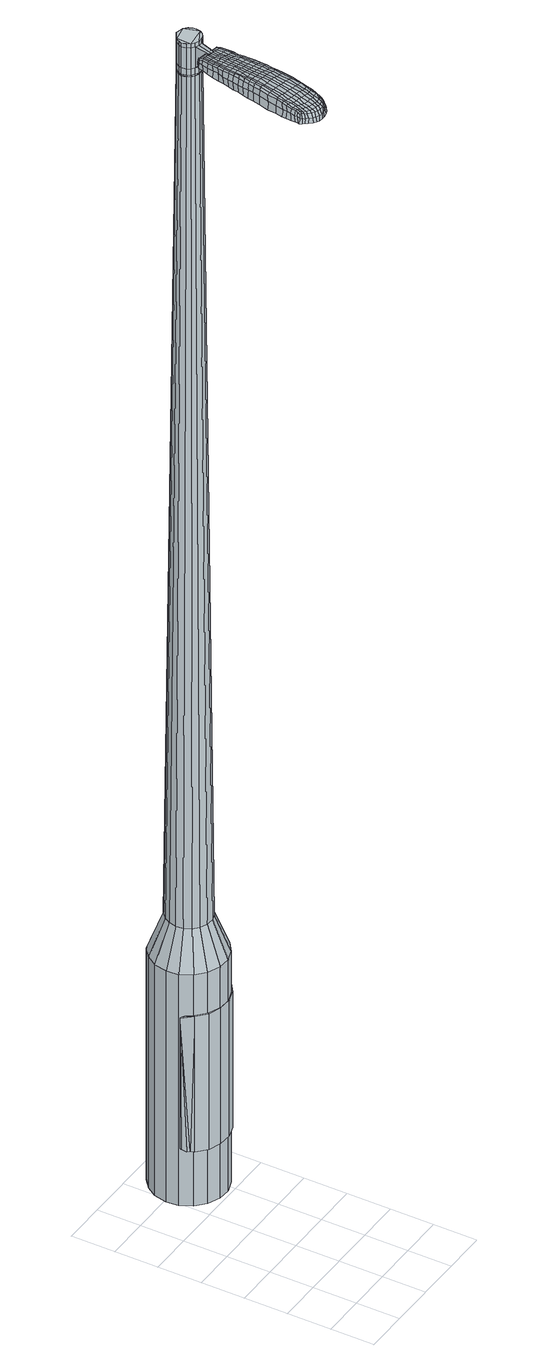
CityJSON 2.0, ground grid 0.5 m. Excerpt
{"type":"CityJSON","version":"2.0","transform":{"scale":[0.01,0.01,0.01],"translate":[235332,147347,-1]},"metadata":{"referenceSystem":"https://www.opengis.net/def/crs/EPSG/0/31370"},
"CityObjects":{
"object1":{"type":"GenericCityObject","attributes":{"cluster":466,"mean_distance_to_centroid":0.15,"new_centroid_x":235332.88,"new_centroid_y":147349.48,"mean_distance_to_camera":8.1,"H1":7.45,"H2":7.58,"Z_final":113.66,"cluster2":-1,"proj_x":235326.37,"proj_y":147348.03,"id_line":52654,"bearing_l":167.43,"distance":6.67,"orientation":"left","G_obj":257.43},"geometry":[{"type":"MultiSurface","lod":"2","boundaries":[[[0,1,2,3]],[[1,4,5,2]],[[4,6,7,5]],[[6,8,9,7]],[[8,10,11,9]],[[10,12,13,11]],[[12,14,15,13]],[[14,16,17,15]],[[16,18,19,17]],[[18,20,21,19]],[[20,22,23,21]],[[22,24,25,23]],[[24,26,27,25]],[[26,28,29,27]],[[28,30,31,29]],[[30,32,33,31]],[[32,34,35,33]],[[34,0,3,35]],[[36,37,38,39]],[[38,40,41,42]],[[41,43,42]],[[42,44,45,46]],[[45,47,46]],[[46,48,49,50]],[[49,51,50]],[[42,46,50,38]],[[50,52,39,38]],[[53,36,39]],[[2,5,7,35]],[[7,9,11,15]],[[11,13,15]],[[15,17,19,23]],[[19,21,23]],[[23,25,27,31]],[[27,29,31]],[[15,23,31,7]],[[31,33,35,7]],[[3,2,35]],[[1,0,54,55]],[[0,34,56,54]],[[34,32,57,56]],[[32,30,58,57]],[[30,28,59,58]],[[28,26,60,59]],[[26,24,61,60]],[[24,22,62,61]],[[22,20,63,62]],[[20,18,64,63]],[[18,16,65,64]],[[16,14,66,65]],[[14,12,67,66]],[[12,10,68,67]],[[10,8,69,68]],[[8,6,70,69]],[[6,4,71,70]],[[4,1,55,71]],[[55,54,72,73]],[[54,56,74,72]],[[56,57,75,74]],[[57,58,76,75]],[[58,59,77,76]],[[59,60,78,77]],[[60,61,79,78]],[[61,62,80,79]],[[62,63,81,80]],[[63,64,82,81]],[[64,65,83,82]],[[65,66,84,83]],[[66,67,85,84]],[[67,68,86,85]],[[68,69,87,86]],[[69,70,88,87]],[[70,71,89,88]],[[71,55,73,89]],[[90,91,92,73]],[[93,94,91,90]],[[95,96,94,93]],[[97,98,96,95]],[[77,99,98,97]],[[78,100,99,77]],[[101,102,100,78]],[[103,104,102,101]],[[105,106,104,103]],[[82,107,106,105]],[[108,109,107,82]],[[84,110,109,108]],[[85,111,110,84]],[[112,113,111,85]],[[114,115,113,112]],[[116,117,115,114]],[[118,119,117,116]],[[73,92,119,118]],[[120,121,122,123]],[[124,120,123,125]],[[126,124,125,127]],[[128,126,127,129]],[[130,128,129,131]],[[132,130,131,133]],[[134,132,133,135]],[[136,134,135,137]],[[138,136,137,139]],[[140,138,139,141]],[[142,140,141,143]],[[144,142,143,145]],[[146,144,145,147]],[[148,146,147,149]],[[150,148,149,151]],[[152,150,151,153]],[[72,90,73]],[[72,74,93,90]],[[74,75,95,93]],[[75,76,97,95]],[[76,77,97]],[[79,101,78]],[[79,80,103,101]],[[80,81,105,103]],[[81,82,105]],[[83,108,82]],[[83,84,108]],[[86,112,85]],[[86,87,114,112]],[[87,88,116,114]],[[88,89,118,116]],[[89,73,118]],[[154,92,91]],[[155,119,92]],[[155,156,117,119]],[[156,157,115,117]],[[157,158,113,115]],[[158,111,113]],[[159,109,110]],[[159,107,109]],[[160,106,107]],[[160,161,104,106]],[[161,162,102,104]],[[162,100,102]],[[163,98,99]],[[163,164,96,98]],[[164,165,94,96]],[[165,154,91,94]],[[39,52,152,166]],[[92,154,167,153]],[[53,39,166,121]],[[154,165,122,167]],[[36,53,121,120]],[[165,164,123,122]],[[37,36,120,124]],[[164,163,125,123]],[[38,37,124,126]],[[163,99,127,125]],[[40,38,126,128]],[[99,100,129,127]],[[41,40,128,130]],[[100,162,131,129]],[[43,41,130,132]],[[162,161,133,131]],[[42,43,132,134]],[[161,160,135,133]],[[44,42,134,136]],[[160,107,137,135]],[[45,44,136,138]],[[107,159,139,137]],[[47,45,138,140]],[[159,110,141,139]],[[46,47,140,142]],[[110,111,143,141]],[[48,46,142,144]],[[111,158,145,143]],[[49,48,144,146]],[[158,157,147,145]],[[51,49,146,148]],[[157,156,149,147]],[[50,51,148,150]],[[156,155,151,149]],[[52,50,150,152]],[[155,92,153,151]],[[152,153,168,169]],[[153,167,170,168]],[[167,122,171,170]],[[122,121,172,171]],[[121,166,173,172]],[[166,152,169,173]],[[174,175,176,177]],[[178,174,177,179]],[[174,178,180,181]],[[175,174,181,182]],[[183,184,185,186]],[[187,183,186,188]],[[183,187,189,190]],[[184,183,190,191]],[[192,193,194,195]],[[196,192,195,197]],[[192,196,198,199]],[[193,192,199,200]],[[201,202,203,204]],[[205,201,204,206]],[[201,205,207,208]],[[202,201,208,209]],[[210,211,212,213]],[[214,210,213,215]],[[210,214,216,217]],[[211,210,217,218]],[[219,220,221,222]],[[223,219,222,224]],[[219,223,225,226]],[[220,219,226,227]],[[228,229,230,231]],[[220,228,231,221]],[[228,220,227,232]],[[229,228,232,233]],[[234,235,236,237]],[[229,234,237,230]],[[234,229,233,238]],[[235,234,238,239]],[[240,178,179,241]],[[235,240,241,236]],[[240,235,239,242]],[[178,240,242,180]],[[243,244,245,246]],[[247,243,246,248]],[[243,247,249,250]],[[244,243,250,251]],[[252,253,254,255]],[[244,252,255,245]],[[252,244,251,256]],[[253,252,256,257]],[[258,259,260,261]],[[253,258,261,254]],[[258,253,257,262]],[[259,258,262,263]],[[264,265,266,267]],[[259,264,267,260]],[[264,259,263,268]],[[265,264,268,269]],[[270,175,182,271]],[[265,270,271,266]],[[270,265,269,272]],[[175,270,272,176]],[[273,274,275,276]],[[277,273,276,278]],[[273,277,279,280]],[[274,273,280,281]],[[282,283,284,285]],[[274,282,285,275]],[[282,274,281,286]],[[283,282,286,287]],[[288,289,290,291]],[[283,288,291,284]],[[288,283,287,292]],[[289,288,292,293]],[[294,187,188,295]],[[289,294,295,290]],[[294,289,293,296]],[[187,294,296,189]],[[297,298,299,300]],[[301,297,300,302]],[[297,301,303,304]],[[298,297,304,305]],[[306,307,308,309]],[[298,306,309,299]],[[306,298,305,310]],[[307,306,310,311]],[[312,313,314,315]],[[307,312,315,308]],[[312,307,311,316]],[[313,312,316,317]],[[318,319,320,321]],[[313,318,321,314]],[[318,313,317,322]],[[319,318,322,323]],[[324,184,191,325]],[[319,324,325,320]],[[324,319,323,326]],[[184,324,326,185]],[[327,213,212,328]],[[329,327,328,330]],[[327,329,331,332]],[[213,327,332,215]],[[333,329,330,334]],[[335,333,334,336]],[[333,335,337,338]],[[329,333,338,331]],[[339,335,336,340]],[[341,339,340,342]],[[339,341,343,344]],[[335,339,344,337]],[[345,341,342,346]],[[347,345,346,348]],[[345,347,349,350]],[[341,345,350,343]],[[351,347,348,352]],[[202,351,352,203]],[[351,202,209,353]],[[347,351,353,349]],[[354,355,200,199]],[[356,354,199,198]],[[354,356,357,358]],[[355,354,358,359]],[[360,361,359,358]],[[362,360,358,357]],[[360,362,363,364]],[[361,360,364,365]],[[366,367,365,364]],[[368,366,364,363]],[[366,368,369,370]],[[367,366,370,371]],[[372,373,371,370]],[[374,372,370,369]],[[372,374,207,205]],[[373,372,205,206]],[[375,376,377,378]],[[277,375,378,279]],[[375,277,278,379]],[[376,375,379,380]],[[381,196,197,382]],[[376,381,382,377]],[[381,376,380,383]],[[196,381,383,198]],[[384,385,386,387]],[[223,384,387,225]],[[384,223,224,388]],[[385,384,388,389]],[[390,391,392,393]],[[385,390,393,386]],[[390,385,389,394]],[[391,390,394,395]],[[396,193,200,397]],[[391,396,397,392]],[[396,391,395,398]],[[193,396,398,194]],[[399,400,401,402]],[[181,399,402,182]],[[399,181,180,403]],[[400,399,403,404]],[[405,406,407,408]],[[400,405,408,401]],[[405,400,404,409]],[[406,405,409,410]],[[411,204,203,412]],[[406,411,412,407]],[[411,406,410,413]],[[204,411,413,206]],[[414,415,416,417]],[[186,414,417,188]],[[414,186,185,418]],[[415,414,418,419]],[[420,208,207,421]],[[415,420,421,416]],[[420,415,419,422]],[[208,420,422,209]],[[423,424,425,426]],[[301,423,426,303]],[[423,301,302,427]],[[424,423,427,428]],[[429,214,215,430]],[[424,429,430,425]],[[429,424,428,431]],[[214,429,431,216]],[[432,433,434,435]],[[247,432,435,249]],[[432,247,248,436]],[[433,432,436,437]],[[438,439,440,441]],[[433,438,441,434]],[[438,433,437,442]],[[439,438,442,443]],[[444,211,218,445]],[[439,444,445,440]],[[444,439,443,446]],[[211,444,446,212]],[[447,448,437,436]],[[246,447,436,248]],[[447,246,245,449]],[[448,447,449,450]],[[451,452,443,442]],[[448,451,442,437]],[[451,448,450,453]],[[452,451,453,454]],[[455,328,212,446]],[[452,455,446,443]],[[455,452,454,456]],[[328,455,456,330]],[[457,458,459,460]],[[304,457,460,305]],[[457,304,303,426]],[[458,457,426,425]],[[461,332,331,462]],[[458,461,462,459]],[[461,458,425,430]],[[332,461,430,215]],[[463,464,450,449]],[[255,463,449,245]],[[463,255,254,465]],[[464,463,465,466]],[[467,468,454,453]],[[464,467,453,450]],[[467,464,466,469]],[[468,467,469,470]],[[471,334,330,456]],[[468,471,456,454]],[[471,468,470,472]],[[334,471,472,336]],[[473,474,475,476]],[[310,473,476,311]],[[473,310,305,460]],[[474,473,460,459]],[[477,338,337,478]],[[474,477,478,475]],[[477,474,459,462]],[[338,477,462,331]],[[479,480,466,465]],[[261,479,465,254]],[[479,261,260,481]],[[480,479,481,482]],[[483,484,470,469]],[[480,483,469,466]],[[483,480,482,485]],[[484,483,485,486]],[[487,340,336,472]],[[484,487,472,470]],[[487,484,486,488]],[[340,487,488,342]],[[489,490,491,492]],[[316,489,492,317]],[[489,316,311,476]],[[490,489,476,475]],[[493,344,343,494]],[[490,493,494,491]],[[493,490,475,478]],[[344,493,478,337]],[[495,496,482,481]],[[267,495,481,260]],[[495,267,266,497]],[[496,495,497,498]],[[499,500,486,485]],[[496,499,485,482]],[[499,496,498,501]],[[500,499,501,502]],[[503,346,342,488]],[[500,503,488,486]],[[503,500,502,504]],[[346,503,504,348]],[[505,506,507,508]],[[322,505,508,323]],[[505,322,317,492]],[[506,505,492,491]],[[509,350,349,510]],[[506,509,510,507]],[[509,506,491,494]],[[350,509,494,343]],[[511,512,498,497]],[[271,511,497,266]],[[511,271,182,402]],[[512,511,402,401]],[[513,514,502,501]],[[512,513,501,498]],[[513,512,401,408]],[[514,513,408,407]],[[515,352,348,504]],[[514,515,504,502]],[[515,514,407,412]],[[352,515,412,203]],[[516,517,419,418]],[[326,516,418,185]],[[516,326,323,508]],[[517,516,508,507]],[[518,353,209,422]],[[517,518,422,419]],[[518,517,507,510]],[[353,518,510,349]],[[519,520,380,379]],[[276,519,379,278]],[[519,276,275,521]],[[520,519,521,522]],[[523,356,198,383]],[[520,523,383,380]],[[523,520,522,524]],[[356,523,524,357]],[[525,526,527,528]],[[226,525,528,227]],[[525,226,225,387]],[[526,525,387,386]],[[529,530,531,532]],[[526,529,532,527]],[[529,526,386,393]],[[530,529,393,392]],[[533,355,359,534]],[[530,533,534,531]],[[533,530,392,397]],[[355,533,397,200]],[[535,536,522,521]],[[285,535,521,275]],[[535,285,284,537]],[[536,535,537,538]],[[539,362,357,524]],[[536,539,524,522]],[[539,536,538,540]],[[362,539,540,363]],[[541,542,543,544]],[[232,541,544,233]],[[541,232,227,528]],[[542,541,528,527]],[[545,546,547,548]],[[542,545,548,543]],[[545,542,527,532]],[[546,545,532,531]],[[549,361,365,550]],[[546,549,550,547]],[[549,546,531,534]],[[361,549,534,359]],[[551,552,538,537]],[[291,551,537,284]],[[551,291,290,553]],[[552,551,553,554]],[[555,368,363,540]],[[552,555,540,538]],[[555,552,554,556]],[[368,555,556,369]],[[557,558,559,560]],[[238,557,560,239]],[[557,238,233,544]],[[558,557,544,543]],[[561,562,563,564]],[[558,561,564,559]],[[561,558,543,548]],[[562,561,548,547]],[[565,367,371,566]],[[562,565,566,563]],[[565,562,547,550]],[[367,565,550,365]],[[567,568,554,553]],[[295,567,553,290]],[[567,295,188,417]],[[568,567,417,416]],[[569,374,369,556]],[[568,569,556,554]],[[569,568,416,421]],[[374,569,421,207]],[[570,571,404,403]],[[242,570,403,180]],[[570,242,239,560]],[[571,570,560,559]],[[572,573,410,409]],[[571,572,409,404]],[[572,571,559,564]],[[573,572,564,563]],[[574,373,206,413]],[[573,574,413,410]],[[574,573,563,566]],[[373,574,566,371]],[[575,576,577,578]],[[578,577,579,580]],[[581,579,577,582]],[[582,577,576,583]],[[584,585,586,587]],[[587,586,588,589]],[[590,588,586,591]],[[591,586,585,592]],[[593,594,595,596]],[[596,595,597,598]],[[599,597,595,600]],[[600,595,594,601]],[[602,603,604,605]],[[605,604,606,607]],[[608,606,604,609]],[[609,604,603,610]],[[611,612,613,614]],[[614,613,615,616]],[[617,615,613,618]],[[618,613,612,619]],[[620,621,622,623]],[[623,622,624,625]],[[626,624,622,627]],[[627,622,621,628]],[[629,630,631,632]],[[632,631,621,620]],[[628,621,631,633]],[[633,631,630,634]],[[635,636,637,638]],[[638,637,630,629]],[[634,630,637,639]],[[639,637,636,640]],[[580,579,641,642]],[[642,641,636,635]],[[640,636,641,643]],[[643,641,579,581]],[[644,645,646,647]],[[647,646,648,649]],[[650,648,646,651]],[[651,646,645,652]],[[653,654,655,656]],[[656,655,645,644]],[[652,645,655,657]],[[657,655,654,658]],[[659,660,661,662]],[[662,661,654,653]],[[658,654,661,663]],[[663,661,660,664]],[[665,666,667,668]],[[668,667,660,659]],[[664,660,667,669]],[[669,667,666,670]],[[583,576,671,672]],[[672,671,666,665]],[[670,666,671,673]],[[673,671,576,575]],[[674,675,676,677]],[[677,676,678,679]],[[680,678,676,681]],[[681,676,675,682]],[[683,684,685,686]],[[686,685,675,674]],[[682,675,685,687]],[[687,685,684,688]],[[689,690,691,692]],[[692,691,684,683]],[[688,684,691,693]],[[693,691,690,694]],[[589,588,695,696]],[[696,695,690,689]],[[694,690,695,697]],[[697,695,588,590]],[[698,699,700,701]],[[701,700,702,703]],[[704,702,700,705]],[[705,700,699,706]],[[707,708,709,710]],[[710,709,699,698]],[[706,699,709,711]],[[711,709,708,712]],[[713,714,715,716]],[[716,715,708,707]],[[712,708,715,717]],[[717,715,714,718]],[[719,720,721,722]],[[722,721,714,713]],[[718,714,721,723]],[[723,721,720,724]],[[592,585,725,726]],[[726,725,720,719]],[[724,720,725,727]],[[727,725,585,584]],[[611,614,728,729]],[[729,728,730,731]],[[732,730,728,733]],[[733,728,614,616]],[[731,730,734,735]],[[735,734,736,737]],[[738,736,734,739]],[[739,734,730,732]],[[737,736,740,741]],[[741,740,742,743]],[[744,742,740,745]],[[745,740,736,738]],[[743,742,746,747]],[[747,746,748,749]],[[750,748,746,751]],[[751,746,742,744]],[[749,748,752,753]],[[753,752,603,602]],[[610,603,752,754]],[[754,752,748,750]],[[601,755,756,600]],[[600,756,757,599]],[[758,757,756,759]],[[759,756,755,760]],[[760,761,762,759]],[[759,762,763,758]],[[764,763,762,765]],[[765,762,761,766]],[[766,767,768,765]],[[765,768,769,764]],[[770,769,768,771]],[[771,768,767,772]],[[772,773,774,771]],[[771,774,775,770]],[[608,775,774,606]],[[606,774,773,607]],[[776,777,778,779]],[[779,778,678,680]],[[679,678,778,780]],[[780,778,777,781]],[[598,597,782,783]],[[783,782,777,776]],[[781,777,782,784]],[[784,782,597,599]],[[785,786,787,788]],[[788,787,624,626]],[[625,624,787,789]],[[789,787,786,790]],[[791,792,793,794]],[[794,793,786,785]],[[790,786,793,795]],[[795,793,792,796]],[[601,594,797,798]],[[798,797,792,791]],[[796,792,797,799]],[[799,797,594,593]],[[800,801,802,803]],[[803,802,582,583]],[[581,582,802,804]],[[804,802,801,805]],[[806,807,808,809]],[[809,808,801,800]],[[805,801,808,810]],[[810,808,807,811]],[[602,605,812,813]],[[813,812,807,806]],[[811,807,812,814]],[[814,812,605,607]],[[815,816,817,818]],[[818,817,587,589]],[[584,587,817,819]],[[819,817,816,820]],[[608,609,821,822]],[[822,821,816,815]],[[820,816,821,823]],[[823,821,609,610]],[[824,825,826,827]],[[827,826,702,704]],[[703,702,826,828]],[[828,826,825,829]],[[616,615,830,831]],[[831,830,825,824]],[[829,825,830,832]],[[832,830,615,617]],[[833,834,835]],[[835,834,648,650]],[[649,648,834,836]],[[836,834,833,837]],[[838,839,840,841]],[[841,840,833,835]],[[837,833,840,842]],[[842,840,839,843]],[[619,612,844,845]],[[845,844,839,838]],[[843,839,844,846]],[[846,844,612,611]],[[837,847,848,836]],[[836,848,647,649]],[[644,647,848,849]],[[849,848,847,850]],[[843,851,852,842]],[[842,852,847,837]],[[850,847,852,853]],[[853,852,851,854]],[[611,729,855,846]],[[846,855,851,843]],[[854,851,855,856]],[[856,855,729,731]],[[857,858,859,860]],[[860,859,705,706]],[[704,705,859,827]],[[827,859,858,824]],[[732,733,861,862]],[[862,861,858,857]],[[824,858,861,831]],[[831,861,733,616]],[[850,863,864,849]],[[849,864,656,644]],[[653,656,864,865]],[[865,864,863,866]],[[854,867,868,853]],[[853,868,863,850]],[[866,863,868,869]],[[869,868,867,870]],[[731,735,871,856]],[[856,871,867,854]],[[870,867,871,872]],[[872,871,735,737]],[[873,874,875,876]],[[876,875,711,712]],[[706,711,875,860]],[[860,875,874,857]],[[738,739,877,878]],[[878,877,874,873]],[[857,874,877,862]],[[862,877,739,732]],[[866,879,880,865]],[[865,880,662,653]],[[659,662,880,881]],[[881,880,879,882]],[[870,883,884,869]],[[869,884,879,866]],[[882,879,884,885]],[[885,884,883,886]],[[737,741,887,872]],[[872,887,883,870]],[[886,883,887,888]],[[888,887,741,743]],[[889,890,891,892]],[[892,891,717,718]],[[712,717,891,876]],[[876,891,890,873]],[[744,745,893,894]],[[894,893,890,889]],[[873,890,893,878]],[[878,893,745,738]],[[882,895,896,881]],[[881,896,668,659]],[[665,668,896,897]],[[897,896,895,898]],[[886,899,900,885]],[[885,900,895,882]],[[898,895,900,901]],[[901,900,899,902]],[[743,747,903,888]],[[888,903,899,886]],[[902,899,903,904]],[[904,903,747,749]],[[905,906,907,908]],[[908,907,723,724]],[[718,723,907,892]],[[892,907,906,889]],[[750,751,909,910]],[[910,909,906,905]],[[889,906,909,894]],[[894,909,751,744]],[[898,911,912,897]],[[897,912,672,665]],[[583,672,912,803]],[[803,912,911,800]],[[902,913,914,901]],[[901,914,911,898]],[[800,911,914,809]],[[809,914,913,806]],[[749,753,915,904]],[[904,915,913,902]],[[806,913,915,813]],[[813,915,753,602]],[[820,916,917,819]],[[819,917,727,584]],[[724,727,917,908]],[[908,917,916,905]],[[610,754,918,823]],[[823,918,916,820]],[[905,916,918,910]],[[910,918,754,750]],[[781,919,920,780]],[[780,920,677,679]],[[674,677,920,921]],[[921,920,919,922]],[[599,757,923,784]],[[784,923,919,781]],[[922,919,923,924]],[[924,923,757,758]],[[925,926,927,928]],[[928,927,627,628]],[[626,627,927,788]],[[788,927,926,785]],[[929,930,931,932]],[[932,931,926,925]],[[785,926,931,794]],[[794,931,930,791]],[[760,755,933,934]],[[934,933,930,929]],[[791,930,933,798]],[[798,933,755,601]],[[922,935,936,921]],[[921,936,686,674]],[[683,686,936,937]],[[937,936,935,938]],[[758,763,939,924]],[[924,939,935,922]],[[938,935,939,940]],[[940,939,763,764]],[[941,942,943,944]],[[944,943,633,634]],[[628,633,943,928]],[[928,943,942,925]],[[945,946,947,948]],[[948,947,942,941]],[[925,942,947,932]],[[932,947,946,929]],[[766,761,949,950]],[[950,949,946,945]],[[929,946,949,934]],[[934,949,761,760]],[[938,951,952,937]],[[937,952,692,683]],[[689,692,952,953]],[[953,952,951,954]],[[764,769,955,940]],[[940,955,951,938]],[[954,951,955,956]],[[956,955,769,770]],[[957,958,959,960]],[[960,959,639,640]],[[634,639,959,944]],[[944,959,958,941]],[[961,962,963,964]],[[964,963,958,957]],[[941,958,963,948]],[[948,963,962,945]],[[772,767,965,966]],[[966,965,962,961]],[[945,962,965,950]],[[950,965,767,766]],[[954,967,968,953]],[[953,968,696,689]],[[589,696,968,818]],[[818,968,967,815]],[[770,775,969,956]],[[956,969,967,954]],[[815,967,969,822]],[[822,969,775,608]],[[805,970,971,804]],[[804,971,643,581]],[[640,643,971,960]],[[960,971,970,957]],[[811,972,973,810]],[[810,973,970,805]],[[957,970,973,964]],[[964,973,972,961]],[[607,773,974,814]],[[814,974,972,811]],[[961,972,974,966]],[[966,974,773,772]],[[575,578,177,176]],[[578,580,179,177]],[[590,591,190,189]],[[591,592,191,190]],[[593,596,195,194]],[[596,598,197,195]],[[617,618,217,216]],[[618,619,218,217]],[[620,623,222,221]],[[623,625,224,222]],[[629,632,231,230]],[[632,620,221,231]],[[635,638,237,236]],[[638,629,230,237]],[[580,642,241,179]],[[642,635,236,241]],[[650,651,250,249]],[[651,652,251,250]],[[652,657,256,251]],[[657,658,257,256]],[[658,663,262,257]],[[663,664,263,262]],[[664,669,268,263]],[[669,670,269,268]],[[670,673,272,269]],[[673,575,176,272]],[[680,681,280,279]],[[681,682,281,280]],[[682,687,286,281]],[[687,688,287,286]],[[688,693,292,287]],[[693,694,293,292]],[[694,697,296,293]],[[697,590,189,296]],[[698,701,300,299]],[[701,703,302,300]],[[707,710,309,308]],[[710,698,299,309]],[[713,716,315,314]],[[716,707,308,315]],[[719,722,321,320]],[[722,713,314,321]],[[592,726,325,191]],[[726,719,320,325]],[[776,779,378,377]],[[779,680,279,378]],[[598,783,382,197]],[[783,776,377,382]],[[625,789,388,224]],[[789,790,389,388]],[[790,795,394,389]],[[795,796,395,394]],[[796,799,398,395]],[[799,593,194,398]],[[703,828,427,302]],[[828,829,428,427]],[[829,832,431,428]],[[832,617,216,431]],[[835,435,434]],[[835,650,249,435]],[[838,841,441,440]],[[841,835,434,441]],[[619,845,445,218]],[[845,838,440,445]],[[975,976,977,978]],[[979,980,978,977]],[[981,982,983,984]],[[985,986,987,988]],[[976,989,990,977]],[[991,979,977,990]],[[992,981,984,993]],[[994,995,986,985]],[[989,996,997,990]],[[997,998,991,990]],[[999,992,993,1000]],[[1001,995,994,1002]],[[996,1003,1004,997]],[[1004,1005,998,997]],[[1006,999,1000,1007]],[[1008,1001,1002,1009]],[[1010,1011,1012,1013]],[[1014,1015,1011,1010]],[[1014,1016,1017,1015]],[[1016,1018,1019,1017]],[[1020,1021,1022,1023]],[[1024,1025,1021,1020]],[[1026,1027,1025,1024]],[[1028,1029,1027,1026]],[[1023,1012,1011,1020]],[[1020,1011,1015,1024]],[[1015,1017,1026,1024]],[[1017,1019,1028,1026]],[[984,983,980,979]],[[993,984,979,991]],[[998,1000,993,991]],[[1005,1007,1000,998]],[[985,988,982,981]],[[994,985,981,992]],[[1002,994,992,999]],[[1009,1002,999,1006]],[[986,1010,1013,987]],[[995,1014,1010,986]],[[1016,1014,995,1001]],[[1018,1016,1001,1008]],[[1030,1031,1032,1033]],[[1032,1034,1035,1036]],[[1032,1036,1037,1038]],[[1032,1038,1033]],[[1039,1030,1033,1040]],[[1041,1040,1033,1042]],[[1043,1042,1033]],[[1044,1032,1031,1045]],[[1046,1044,1045,1047]],[[1048,1046,1047,1049]],[[1050,1048,1049,1051]],[[1052,1050,1051,1053]],[[1053,1054,1055,1056]],[[1053,1056,1057,1058]],[[1053,1058,1059,1060]],[[1059,1061,1062,1063]],[[1059,1063,1064,1065]],[[1059,1065,1060]],[[1053,1060,1052]],[[1066,1067,1031,1030]],[[1068,1069,1034,1032]],[[1070,1071,1043,1033]],[[1067,1072,1045,1031]],[[1073,1068,1032,1044]],[[1072,1074,1047,1045]],[[1075,1073,1044,1046]],[[1074,1076,1049,1047]],[[1077,1075,1046,1048]],[[1076,1078,1051,1049]],[[1079,1077,1048,1050]],[[1078,1080,1053,1051]],[[1081,1079,1050,1052]],[[1080,1082,1054,1053]],[[1083,1084,1061,1059]],[[1085,1081,1052,1060]],[[1055,1054,1082,1086]],[[1056,1055,1086,1087]],[[1057,1056,1087,1088]],[[1058,1057,1088,1089]],[[1059,1058,1089,1083]],[[1090,1066,1030,1039]],[[1091,1090,1039,1040]],[[1092,1091,1040,1041]],[[1093,1092,1041,1042]],[[1071,1093,1042,1043]],[[1035,1034,1069,1094]],[[1062,1061,1084,1095]],[[1036,1035,1094,1096]],[[1037,1036,1096,1097]],[[1038,1037,1097,1098]],[[1033,1038,1098,1070]],[[1063,1062,1095,1099]],[[1064,1063,1099,1100]],[[1065,1064,1100,1101]],[[1060,1065,1101,1085]]]}]}
},
"vertices":[
[80,205,384],[66,211,384],[66,211,96],[80,205,96],[55,221,384],[55,221,96],[48,234,384],[48,234,96],[47,248,384],[47,248,96],[50,263,384],[50,263,96],[58,275,384],[58,275,96],[69,284,384],[69,284,96],[83,288,384],[83,288,96],[98,288,384],[98,288,96],[112,282,384],[112,282,96],[122,272,384],[122,272,96],[129,259,384],[129,259,96],[131,244,384],[131,244,96],[128,230,384],[128,230,96],[120,218,384],[120,218,96],[108,209,384],[108,209,96],[94,204,384],[94,204,96],[95,234,1524],[99,237,1524],[101,241,1524],[86,233,1524],[102,246,1524],[102,250,1524],[96,258,1524],[100,254,1524],[92,259,1524],[87,260,1524],[79,255,1524],[83,258,1524],[76,251,1524],[75,247,1524],[78,238,1524],[76,242,1524],[82,235,1524],[91,233,1524],[83,222,429],[75,225,429],[92,221,429],[100,224,429],[107,229,429],[112,237,429],[114,245,429],[113,254,429],[109,262,429],[102,267,429],[94,271,429],[86,271,429],[77,269,429],[70,263,429],[66,256,429],[64,247,429],[65,239,429],[69,231,429],[86,233,1483],[82,235,1483],[91,233,1483],[95,234,1483],[99,237,1483],[101,241,1483],[102,246,1483],[102,250,1483],[100,254,1483],[96,258,1483],[92,259,1483],[87,260,1483],[83,258,1483],[79,255,1483],[76,251,1483],[75,247,1483],[76,242,1483],[78,238,1483],[86,234,1483],[86,234,1485],[82,235,1485],[91,234,1483],[91,234,1485],[95,235,1483],[95,235,1485],[98,238,1483],[98,238,1485],[101,241,1485],[102,246,1485],[101,250,1483],[101,250,1485],[99,254,1483],[99,254,1485],[96,257,1483],[96,257,1485],[92,259,1485],[87,259,1483],[87,259,1485],[83,258,1485],[79,255,1485],[77,251,1483],[77,251,1485],[76,247,1483],[76,247,1485],[77,242,1483],[77,242,1485],[79,238,1483],[79,238,1485],[95,234,1519],[91,233,1519],[91,233,1493],[95,234,1493],[99,237,1519],[99,237,1493],[101,241,1519],[101,241,1493],[102,246,1519],[102,246,1493],[102,250,1519],[102,250,1493],[100,254,1519],[100,254,1493],[96,258,1519],[96,258,1493],[92,259,1519],[92,259,1493],[87,260,1519],[87,260,1493],[83,258,1519],[83,258,1493],[79,255,1519],[79,255,1493],[76,251,1519],[76,251,1493],[75,247,1519],[75,247,1493],[76,242,1519],[76,242,1493],[78,238,1519],[78,238,1493],[82,235,1519],[82,235,1493],[86,233,1485],[78,238,1485],[76,242,1485],[75,247,1485],[76,251,1485],[87,260,1485],[96,258,1485],[100,254,1485],[102,250,1485],[99,237,1485],[95,234,1485],[91,233,1485],[86,233,1519],[86,233,1493],[79,216,1513],[79,216,1518],[82,215,1513],[85,214,1513],[85,214,1518],[82,215,1518],[47,147,1519],[49,154,1518],[47,153,1509],[45,146,1510],[45,139,1519],[43,138,1510],[46,139,1526],[48,147,1525],[50,154,1525],[84,138,1519],[85,145,1518],[84,147,1525],[83,140,1525],[83,130,1519],[81,131,1526],[84,128,1510],[85,137,1510],[87,144,1509],[51,70,1519],[48,71,1519],[47,70,1513],[51,70,1513],[55,71,1519],[55,70,1513],[56,72,1524],[51,72,1524],[48,73,1524],[67,143,1530],[69,150,1529],[66,151,1529],[64,144,1530],[65,134,1531],[62,135,1531],[69,133,1530],[71,142,1530],[72,149,1529],[85,222,1512],[82,222,1512],[82,221,1517],[84,220,1517],[87,221,1512],[87,220,1517],[88,220,1506],[84,221,1506],[82,221,1506],[35,89,1519],[35,92,1519],[34,91,1512],[34,88,1512],[35,86,1518],[34,86,1512],[36,87,1522],[36,89,1523],[37,92,1524],[36,97,1519],[37,102,1519],[35,102,1512],[34,96,1512],[37,97,1524],[38,103,1525],[38,108,1519],[39,116,1519],[38,115,1511],[36,107,1511],[39,109,1526],[41,116,1526],[42,127,1519],[40,126,1510],[43,128,1526],[67,218,1513],[65,211,1513],[66,211,1518],[68,218,1517],[69,223,1512],[69,222,1516],[68,223,1506],[66,217,1507],[63,210,1507],[63,203,1514],[61,196,1515],[62,197,1520],[64,204,1519],[61,203,1507],[59,195,1507],[58,189,1515],[56,182,1516],[58,182,1522],[60,190,1521],[57,188,1508],[55,181,1508],[54,175,1517],[52,168,1517],[54,168,1524],[56,175,1523],[53,174,1508],[51,167,1509],[50,161,1518],[52,161,1524],[49,160,1509],[70,80,1519],[71,83,1519],[70,84,1524],[69,81,1523],[69,78,1518],[68,79,1522],[70,77,1512],[71,79,1512],[72,82,1512],[72,88,1519],[74,93,1519],[73,94,1525],[71,89,1524],[74,87,1512],[75,92,1512],[76,99,1519],[78,107,1519],[76,108,1526],[75,100,1526],[77,98,1511],[79,105,1511],[80,118,1519],[79,119,1526],[81,117,1510],[96,211,1513],[95,204,1513],[96,203,1507],[97,210,1507],[97,217,1512],[98,216,1506],[96,216,1516],[95,212,1517],[94,205,1518],[94,196,1514],[93,189,1515],[94,188,1507],[95,195,1507],[93,197,1519],[92,190,1520],[92,181,1515],[90,174,1516],[91,173,1508],[93,180,1508],[90,183,1521],[89,175,1522],[89,167,1517],[88,160,1517],[89,158,1509],[90,165,1508],[88,168,1523],[87,161,1524],[87,152,1518],[88,151,1509],[85,154,1524],[83,215,1519],[81,216,1519],[81,208,1520],[79,208,1520],[84,207,1520],[86,215,1519],[80,201,1522],[77,201,1522],[78,193,1523],[76,194,1523],[81,193,1523],[83,200,1521],[77,186,1524],[74,187,1524],[75,179,1525],[72,179,1525],[78,178,1525],[80,185,1524],[73,172,1526],[71,172,1526],[72,164,1527],[69,165,1527],[75,164,1527],[77,171,1526],[70,157,1528],[67,158,1528],[74,156,1528],[52,75,1527],[49,76,1527],[56,75,1526],[57,79,1527],[53,79,1528],[50,80,1528],[55,86,1529],[51,86,1529],[59,85,1528],[60,92,1530],[56,93,1530],[52,94,1530],[58,100,1531],[54,101,1531],[62,99,1530],[64,108,1531],[60,109,1531],[56,110,1531],[62,121,1531],[59,122,1531],[66,121,1531],[67,76,1518],[65,74,1519],[65,73,1513],[68,75,1513],[67,78,1523],[64,76,1523],[60,72,1519],[61,71,1513],[60,74,1524],[36,84,1518],[37,81,1518],[38,83,1523],[37,85,1523],[34,83,1513],[36,81,1513],[39,78,1519],[41,75,1519],[42,77,1524],[39,80,1523],[38,78,1513],[41,74,1513],[44,73,1519],[45,74,1524],[44,72,1513],[50,147,1528],[52,147,1528],[54,154,1528],[52,154,1527],[48,139,1528],[50,138,1529],[54,146,1529],[58,145,1530],[59,152,1529],[56,153,1528],[52,137,1529],[55,136,1530],[61,144,1530],[62,151,1529],[59,135,1531],[81,140,1528],[79,140,1529],[77,132,1529],[80,132,1528],[83,147,1527],[80,148,1528],[75,141,1529],[73,132,1530],[77,148,1528],[96,219,1512],[94,219,1512],[94,218,1517],[95,218,1517],[97,218,1506],[95,218,1506],[91,220,1512],[90,219,1517],[91,219,1506],[70,225,1512],[72,224,1512],[71,224,1506],[69,224,1506],[70,224,1517],[72,223,1517],[74,224,1512],[77,223,1512],[76,223,1506],[73,223,1506],[74,223,1517],[77,222,1517],[79,223,1512],[79,222,1506],[79,222,1517],[69,218,1519],[71,218,1519],[67,211,1520],[69,211,1520],[73,217,1519],[76,217,1519],[71,210,1520],[74,210,1520],[78,216,1519],[76,209,1520],[94,213,1519],[92,213,1519],[91,206,1520],[93,205,1520],[89,214,1519],[88,206,1520],[65,204,1521],[67,203,1521],[63,197,1522],[65,196,1522],[69,203,1521],[72,202,1521],[67,196,1522],[70,195,1523],[75,202,1522],[73,195,1523],[92,198,1521],[90,198,1521],[88,191,1522],[90,190,1522],[86,199,1521],[85,192,1522],[61,189,1523],[63,189,1523],[59,182,1524],[61,182,1524],[66,189,1523],[68,188,1524],[64,181,1525],[67,181,1525],[71,187,1524],[69,180,1525],[89,183,1523],[87,184,1523],[86,176,1524],[88,176,1524],[84,184,1524],[82,177,1525],[58,175,1525],[59,175,1525],[56,168,1526],[57,168,1526],[62,174,1526],[65,174,1526],[60,167,1527],[63,166,1527],[68,173,1526],[66,166,1527],[87,169,1525],[84,169,1525],[83,162,1526],[85,161,1526],[81,170,1526],[79,163,1527],[54,161,1527],[56,161,1527],[58,160,1527],[61,159,1528],[64,159,1528],[84,154,1527],[82,155,1527],[78,155,1528],[67,80,1525],[65,78,1525],[68,83,1526],[66,82,1526],[61,76,1526],[62,80,1527],[37,87,1525],[38,85,1525],[39,89,1526],[38,91,1525],[40,82,1525],[42,79,1526],[43,84,1527],[41,86,1526],[45,77,1526],[46,82,1527],[70,88,1526],[68,87,1527],[72,94,1527],[69,93,1528],[63,86,1528],[65,93,1529],[38,96,1526],[40,94,1527],[41,100,1528],[39,102,1527],[42,92,1527],[44,90,1528],[46,96,1529],[43,98,1528],[47,88,1528],[49,95,1530],[73,100,1528],[71,100,1529],[75,108,1528],[73,108,1529],[67,99,1529],[68,108,1530],[40,108,1528],[42,107,1528],[44,115,1529],[42,116,1528],[44,105,1529],[47,103,1530],[49,112,1530],[46,113,1530],[51,102,1530],[53,111,1531],[77,120,1529],[75,120,1529],[71,120,1530],[45,127,1528],[47,126,1529],[49,125,1530],[52,124,1530],[56,123,1531],[49,152,1509],[50,153,1518],[49,146,1518],[47,145,1509],[46,138,1519],[45,137,1510],[48,139,1525],[50,147,1525],[52,154,1525],[82,147,1525],[83,146,1518],[82,139,1518],[81,140,1525],[81,130,1519],[79,131,1525],[82,128,1510],[83,137,1509],[85,144,1509],[48,73,1513],[48,73,1519],[51,73,1519],[51,72,1513],[55,73,1519],[55,72,1513],[55,74,1524],[52,74,1524],[49,75,1524],[66,150,1528],[69,150,1528],[67,142,1529],[64,143,1529],[65,134,1529],[62,134,1529],[69,133,1529],[70,142,1529],[72,149,1528],[81,219,1516],[81,220,1512],[84,219,1512],[84,219,1516],[87,219,1512],[87,218,1516],[87,218,1506],[84,219,1506],[81,219,1506],[36,91,1512],[37,92,1519],[37,89,1518],[36,88,1512],[37,87,1518],[36,86,1512],[38,87,1522],[38,89,1523],[39,92,1523],[37,101,1512],[39,102,1519],[38,97,1519],[36,96,1512],[39,97,1524],[40,103,1525],[40,115,1511],[41,116,1519],[40,108,1519],[38,107,1511],[41,108,1525],[43,116,1526],[44,127,1519],[42,126,1510],[45,127,1526],[68,210,1518],[67,210,1513],[69,217,1513],[70,217,1517],[70,222,1512],[71,221,1515],[69,221,1506],[67,217,1506],[65,209,1507],[64,196,1520],[62,196,1514],[64,203,1514],[66,203,1519],[63,202,1507],[61,195,1507],[60,182,1522],[58,181,1516],[60,188,1515],[62,189,1521],[59,188,1508],[57,180,1508],[56,168,1523],[54,167,1517],[56,174,1516],[58,175,1522],[55,173,1508],[53,166,1508],[52,160,1517],[54,161,1524],[51,159,1509],[68,85,1523],[69,84,1519],[68,81,1518],[67,82,1523],[67,79,1518],[66,80,1522],[68,78,1512],[69,80,1512],[70,83,1512],[71,95,1525],[72,94,1519],[71,89,1519],[69,89,1524],[72,87,1512],[73,93,1512],[75,108,1526],[76,107,1519],[74,100,1519],[73,101,1525],[75,98,1511],[77,106,1511],[78,119,1519],[77,120,1526],[79,117,1510],[94,203,1507],[93,204,1513],[94,211,1513],[95,210,1506],[95,216,1512],[96,215,1506],[94,216,1515],[93,212,1517],[92,205,1518],[92,188,1507],[91,189,1514],[92,196,1514],[93,195,1507],[91,197,1519],[90,190,1520],[90,173,1508],[88,174,1516],[90,182,1515],[91,180,1508],[88,183,1521],[87,175,1522],[87,158,1508],[86,160,1517],[87,167,1516],[88,166,1508],[86,168,1522],[85,161,1523],[85,153,1517],[86,151,1509],[83,154,1524],[83,214,1518],[80,215,1518],[81,207,1519],[79,208,1519],[84,207,1519],[86,214,1518],[80,200,1520],[77,201,1520],[78,193,1521],[75,193,1521],[81,192,1521],[83,199,1520],[76,186,1523],[74,186,1523],[75,178,1524],[72,179,1524],[78,178,1524],[79,185,1523],[73,171,1525],[70,172,1525],[72,164,1526],[69,164,1526],[75,163,1526],[76,170,1525],[70,157,1527],[67,157,1527],[73,156,1527],[49,77,1526],[52,76,1526],[56,76,1525],[57,80,1526],[53,80,1526],[50,81,1526],[51,87,1528],[55,86,1528],[58,86,1527],[60,93,1528],[56,93,1529],[53,94,1529],[54,101,1530],[58,100,1530],[61,100,1529],[63,108,1530],[60,109,1530],[56,110,1530],[59,122,1530],[62,121,1530],[66,121,1530],[65,75,1513],[64,76,1518],[66,78,1518],[67,77,1512],[66,79,1523],[64,78,1523],[60,74,1519],[60,73,1513],[60,76,1523],[39,84,1523],[39,83,1518],[38,85,1518],[39,86,1523],[36,84,1512],[37,82,1512],[43,78,1523],[43,77,1519],[40,80,1519],[41,81,1523],[39,79,1513],[42,76,1513],[45,75,1519],[46,76,1524],[45,74,1513],[54,153,1527],[52,146,1527],[51,147,1527],[53,154,1526],[49,138,1527],[50,138,1528],[60,152,1528],[58,145,1528],[55,146,1528],[57,153,1527],[53,137,1528],[56,136,1529],[61,144,1529],[63,151,1528],[59,135,1529],[77,132,1528],[79,140,1527],[80,140,1527],[78,132,1527],[81,147,1526],[80,147,1527],[75,141,1528],[73,132,1528],[76,148,1527],[93,216,1516],[94,217,1512],[95,217,1512],[94,216,1516],[96,216,1506],[94,216,1506],[91,218,1512],[90,217,1516],[91,217,1506],[71,222,1512],[71,223,1512],[70,222,1506],[71,222,1516],[72,221,1516],[76,220,1506],[76,221,1512],[74,222,1512],[73,221,1506],[74,221,1516],[76,220,1516],[79,221,1512],[78,220,1506],[79,220,1516],[71,217,1518],[70,217,1518],[68,210,1519],[69,210,1519],[75,216,1518],[73,216,1518],[71,210,1519],[74,209,1519],[78,215,1518],[76,208,1519],[91,205,1519],[92,212,1518],[93,212,1518],[92,205,1519],[89,213,1518],[88,206,1519],[67,203,1520],[66,203,1520],[64,196,1521],[65,196,1521],[72,202,1520],[69,202,1520],[68,195,1521],[70,195,1521],[75,201,1520],[73,194,1521],[88,190,1521],[89,198,1520],[90,198,1520],[89,190,1521],[86,199,1520],[85,191,1521],[63,189,1522],[62,189,1522],[61,182,1523],[61,181,1523],[68,187,1522],[66,188,1522],[64,181,1523],[67,180,1524],[71,187,1523],[69,180,1524],[85,176,1523],[87,183,1522],[88,183,1522],[86,176,1523],[83,184,1522],[82,177,1523],[60,174,1524],[59,175,1524],[57,168,1525],[58,167,1525],[65,173,1525],[62,174,1524],[60,167,1525],[63,166,1526],[68,172,1525],[66,165,1526],[83,162,1525],[84,169,1524],[85,168,1524],[84,161,1525],[80,169,1524],[79,162,1525],[56,160,1526],[55,161,1526],[61,159,1527],[58,160,1526],[64,158,1527],[81,154,1526],[83,154,1526],[77,155,1526],[64,80,1524],[66,81,1524],[67,84,1525],[65,83,1525],[60,78,1525],[61,81,1525],[40,89,1525],[40,86,1524],[39,88,1524],[39,91,1525],[44,84,1526],[43,80,1525],[41,83,1524],[42,87,1525],[46,78,1525],[47,82,1526],[67,88,1526],[69,89,1526],[70,95,1526],[68,94,1527],[63,87,1526],[64,93,1527],[42,101,1527],[41,94,1526],[40,96,1526],[41,102,1526],[47,97,1528],[45,90,1527],[43,92,1526],[44,99,1527],[48,88,1527],[50,95,1528],[70,100,1527],[72,101,1527],[74,109,1527],[72,108,1528],[66,100,1528],[68,108,1529],[45,115,1528],[43,107,1527],[42,108,1527],[44,116,1527],[50,112,1529],[48,103,1529],[45,105,1528],[47,113,1528],[51,102,1529],[53,111,1530],[74,120,1528],[76,120,1528],[70,120,1529],[47,126,1528],[46,127,1528],[53,124,1529],[50,125,1529],[56,123,1530],[69,222,1508],[76,220,1508],[68,189,1509],[60,191,1509],[62,168,1510],[54,170,1510],[53,130,1512],[44,132,1512],[48,149,1511],[57,147,1511],[49,112,1513],[47,99,1514],[38,101,1514],[40,114,1513],[82,219,1508],[75,187,1509],[71,166,1510],[62,127,1512],[66,145,1511],[58,110,1513],[55,97,1514],[89,217,1508],[83,185,1509],[79,164,1510],[71,125,1512],[75,143,1511],[64,95,1514],[67,108,1513],[96,216,1508],[91,184,1509],[87,162,1510],[80,123,1512],[84,141,1511],[72,93,1514],[76,106,1513],[44,85,1514],[44,81,1514],[37,82,1514],[36,87,1514],[52,84,1514],[51,79,1514],[60,82,1514],[58,77,1514],[69,80,1514],[65,76,1514],[46,75,1515],[48,72,1515],[47,72,1515],[42,76,1515],[50,74,1515],[50,71,1515],[54,73,1515],[51,71,1515],[59,72,1515],[52,71,1515],[123,219,334],[120,216,334],[120,216,165],[128,228,171],[123,219,165],[125,223,165],[126,225,166],[127,227,167],[128,228,169],[125,223,334],[126,225,333],[127,227,332],[128,228,331],[128,228,328],[108,207,165],[108,207,334],[94,203,165],[94,203,334],[79,204,165],[79,204,334],[65,209,165],[65,209,334],[54,219,165],[54,219,334],[52,223,334],[50,226,334],[49,229,333],[48,231,332],[47,232,331],[47,232,328],[52,223,165],[47,232,171],[47,232,169],[48,231,167],[49,229,166],[50,226,165],[120,221,334],[118,218,334],[118,218,165],[120,221,165],[126,229,171],[126,229,328],[107,210,334],[107,210,165],[94,206,334],[94,206,165],[80,206,334],[80,206,165],[67,212,334],[67,212,165],[56,221,334],[56,221,165],[55,224,334],[50,233,328],[50,233,171],[55,224,165],[53,228,334],[52,230,333],[51,232,332],[50,233,331],[122,224,334],[124,226,333],[125,228,332],[126,229,331],[122,224,165],[50,233,169],[124,226,166],[125,228,167],[126,229,169],[51,232,167],[52,230,166],[53,228,165]
]}
